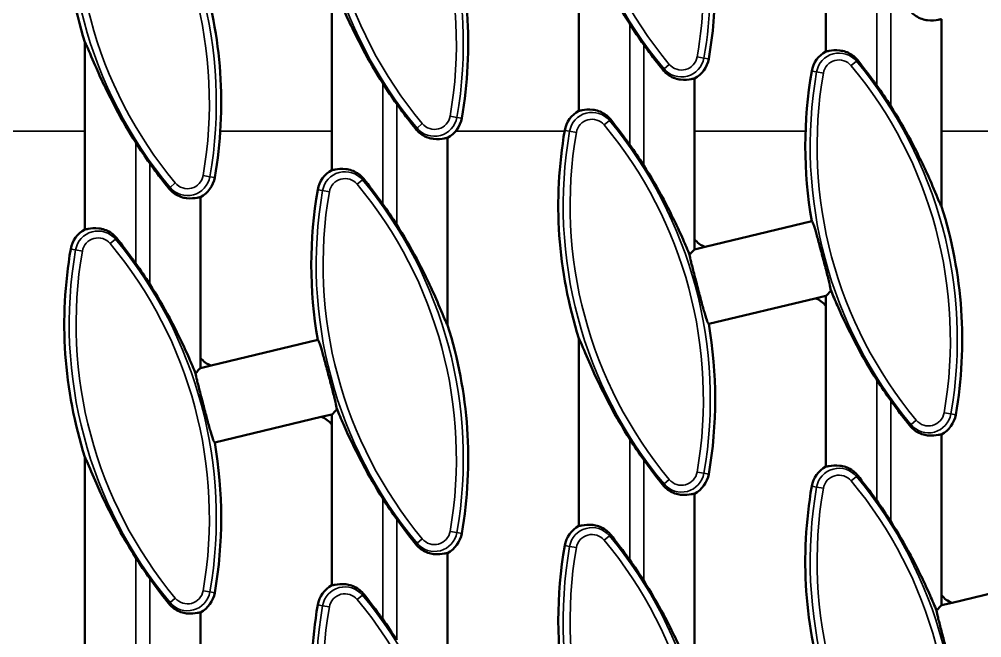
# Model space of a CAD drawing. Header units: millimetres. Extents: x 0 to 4362, y -130 to 2100.
# Drawn here: x 2312.5 to 2451.7, y 841.6 to 930.9 of the extents above; entities that cross this region are included whole.
import ezdxf

# ---------------------------------------------------------------- set-up
doc = ezdxf.new("R2010")
doc.units = ezdxf.units.MM
doc.header["$LTSCALE"] = 5
doc.layers.add('Sichtbar (ISO)', color=7, linetype='Continuous', lineweight=50)
doc.layers.add('Sichtbar schmal (ISO)', color=7, linetype='Continuous', lineweight=35)

msp = doc.modelspace()

# ---------------------------------------------------------------- linework, layer by layer
at = {"layer": 'Sichtbar (ISO)'}
for p, q in [((2393.45, 944.786), (2393.45, 917.719)), ((2357.736, 936.215), (2357.736, 909.148)), ((2429.164, 935.53), (2429.164, 926.29)), ((2445.878, 903.873), (2445.878, 930.94)), ((2322.021, 927.643), (2322.021, 900.576)), ((2410.164, 899.173), (2410.164, 922.368)), ((2374.45, 886.73), (2374.45, 913.797)), ((2338.736, 882.03), (2338.736, 905.226)), ((2411.702, 898.051), (2427.113, 901.75)), ((2410.164, 897.682), (2410.164, 899.173)), ((2410.164, 897.682), (2411.702, 898.051)), ((2429.164, 890.977), (2427.626, 890.607)), ((2429.164, 890.977), (2429.164, 889.486)), ((2427.626, 890.607), (2412.215, 886.909)), ((2429.164, 889.486), (2429.164, 866.29)), ((2340.274, 880.908), (2355.685, 884.607)), ((2393.45, 884.786), (2393.45, 857.719)), ((2338.736, 880.539), (2338.736, 882.03)), ((2338.736, 880.539), (2340.274, 880.908)), ((2356.197, 873.465), (2340.786, 869.766)), ((2357.736, 873.834), (2356.197, 873.465)), ((2357.736, 873.834), (2357.736, 872.343)), ((2357.736, 872.343), (2357.736, 849.148)), ((2445.878, 847.744), (2445.878, 870.94)), ((2322.021, 867.643), (2322.021, 840.576)), ((2410.164, 835.301), (2410.164, 862.368)), ((2374.45, 830.601), (2374.45, 853.797)), ((2447.417, 846.623), (2462.828, 850.321)), ((2445.878, 846.254), (2445.878, 847.744)), ((2445.878, 846.254), (2447.417, 846.623)), ((2338.736, 818.158), (2338.736, 845.226))]:
    msp.add_line(p, q, dxfattribs=at)
for centre, radius, start, end in [((2382.604, 946.895), 63.568, 170.18516, 197.6286), ((2313.867, 927.478), 63.568, 350.18516, 17.6286), ((2278.153, 918.907), 63.568, 350.18516, 17.6286), ((2349.581, 936.05), 63.568, 350.18516, 0.03639), ((2454.033, 964.038), 63.043, 212.39092, 215.6676), ((2431.051, 922.763), 4, 118.14254, 170.18516), ((2408.278, 925.896), 4, 298.14254, 350.18516), ((2489.747, 912.609), 63.568, 170.18516, 189.83578), ((2418.319, 955.466), 63.043, 212.39092, 215.6676), ((2385.296, 884.621), 63.043, 32.39092, 35.6676), ((2395.337, 914.192), 4, 118.14254, 170.18516), ((2372.563, 917.324), 4, 298.14254, 350.18516), ((2454.033, 904.038), 63.568, 170.18516, 197.6286), ((2382.604, 946.895), 63.043, 212.39092, 215.6676), ((2349.581, 876.05), 63.043, 32.39092, 35.6676), ((2359.622, 905.62), 4, 118.14254, 170.18516), ((2336.849, 908.753), 4, 298.14254, 350.18516), ((2418.319, 895.466), 63.568, 170.18516, 189.83578), ((2313.867, 867.478), 63.043, 32.39092, 35.6676), ((2385.296, 884.621), 63.568, 350.18516, 17.6286), ((2323.908, 897.049), 4, 118.14254, 170.18516), ((2382.604, 886.895), 63.568, 170.18516, 197.6286), ((2278.153, 858.907), 63.043, 32.39092, 35.6676), ((2313.867, 867.478), 63.568, 350.18516, 17.6286), ((2349.581, 876.05), 63.568, 350.18516, 9.83578), ((2489.747, 912.609), 63.043, 212.39092, 215.6676), ((2443.992, 874.467), 4, 298.14254, 350.18516), ((2454.033, 904.038), 63.043, 212.39092, 215.6676), ((2278.153, 858.907), 63.568, 350.18516, 9.83578), ((2431.051, 862.763), 4, 118.14254, 170.18516), ((2408.278, 865.896), 4, 298.14254, 350.18516), ((2489.747, 852.609), 63.568, 170.18516, 197.6286), ((2418.319, 895.466), 63.043, 212.39092, 215.6676), ((2385.296, 824.621), 63.043, 32.39092, 35.6676), ((2395.337, 854.192), 4, 118.14254, 170.18516), ((2372.563, 857.324), 4, 298.14254, 350.18516), ((2454.033, 844.038), 63.568, 170.18516, 189.83578), ((2382.604, 886.895), 63.043, 212.39092, 215.6676), ((2349.581, 816.05), 63.043, 32.39092, 35.6676), ((2359.622, 845.62), 4, 118.14254, 170.18516), ((2336.849, 848.753), 4, 298.14254, 350.18516), ((2418.319, 835.466), 63.568, 170.18516, 197.6286), ((2313.867, 807.478), 63.043, 32.39092, 35.6676)]:
    msp.add_arc(centre, radius, start, end, dxfattribs=at)
for centre, major_axis in [((2412.616, 900.919), (-1.864, -2.364)), ((2426.713, 887.74), (1.864, 2.364)), ((2341.187, 883.776), (-1.864, -2.364)), ((2355.284, 870.597), (1.864, 2.364)), ((2448.33, 849.49), (-1.864, -2.364))]:
    msp.add_ellipse(centre, major_axis=major_axis, ratio=0.9964365, start_param=5.9978889, end_param=6.643578, dxfattribs=at)
for points, knots in [([(2400.798, 930.266), (2399.809, 931.826), (2398.819, 933.513), (2396.839, 937.208), (2395.884, 939.222), (2394.617, 942.108), (2394.086, 943.405), (2393.639, 944.412), (2393.549, 944.605), (2393.468, 944.755), (2393.459, 944.771), (2393.45, 944.786)], [5.0571531, 5.0571531, 5.0571531, 5.0571531, 5.5983494, 5.5983494, 6.239433, 6.239433, 6.6427143, 6.6427143, 6.7428645, 6.7428645, 6.7559465, 6.7559465, 6.7559465, 6.7559465]), ([(2365.084, 921.694), (2364.094, 923.254), (2363.105, 924.942), (2361.125, 928.637), (2360.17, 930.651), (2358.903, 933.537), (2358.372, 934.834), (2357.924, 935.841), (2357.835, 936.034), (2357.753, 936.183), (2357.744, 936.2), (2357.736, 936.215)], [5.0571531, 5.0571531, 5.0571531, 5.0571531, 5.5983494, 5.5983494, 6.239433, 6.239433, 6.6427143, 6.6427143, 6.7428645, 6.7428645, 6.7559465, 6.7559465, 6.7559465, 6.7559465]), ([(2445.878, 930.94), (2445.774, 930.935), (2445.613, 930.902), (2445.023, 930.798), (2444.478, 930.722), (2443.611, 930.831), (2443.332, 930.889), (2442.758, 931.084), (2442.465, 931.223), (2441.974, 931.536), (2441.732, 931.727), (2441.436, 932.035), (2441.359, 932.122), (2441.287, 932.212)], [2.82851537, 2.82851537, 2.82851537, 2.82851537, 2.9796104, 2.9796104, 3.24690309, 3.24690309, 3.34987153, 3.34987153, 3.45283997, 3.45283997, 3.54324006, 3.54324006, 3.57659228, 3.57659228, 3.57659228, 3.57659228]), ([(2329.37, 913.123), (2328.38, 914.683), (2327.39, 916.37), (2325.411, 920.066), (2324.456, 922.079), (2323.188, 924.965), (2322.658, 926.262), (2322.21, 927.269), (2322.12, 927.463), (2322.039, 927.612), (2322.03, 927.628), (2322.021, 927.643)], [5.0571531, 5.0571531, 5.0571531, 5.0571531, 5.5983494, 5.5983494, 6.239433, 6.239433, 6.6427143, 6.6427143, 6.7428645, 6.7428645, 6.7559465, 6.7559465, 6.7559465, 6.7559465]), ([(2405.573, 923.641), (2404.807, 924.601), (2404.04, 925.602), (2403.168, 926.791), (2402.992, 927.033), (2402.816, 927.278)], [1.09829535, 1.09829535, 1.09829535, 1.09829535, 1.45268918, 1.45268918, 1.54121651, 1.54121651, 1.54121651, 1.54121651]), ([(2429.164, 926.29), (2429.269, 926.295), (2429.43, 926.328), (2430.02, 926.432), (2430.565, 926.508), (2431.431, 926.399), (2431.711, 926.342), (2432.284, 926.147), (2432.578, 926.007), (2433.069, 925.694), (2433.31, 925.503), (2433.607, 925.196), (2433.683, 925.108), (2433.755, 925.018)], [2.82851537, 2.82851537, 2.82851537, 2.82851537, 2.9796104, 2.9796104, 3.24690309, 3.24690309, 3.34987153, 3.34987153, 3.45283997, 3.45283997, 3.54324006, 3.54324006, 3.57659228, 3.57659228, 3.57659228, 3.57659228]), ([(2433.755, 925.018), (2434.522, 924.057), (2435.288, 923.057), (2436.161, 921.868), (2436.336, 921.626), (2436.513, 921.381)], [1.09829535, 1.09829535, 1.09829535, 1.09829535, 1.45268918, 1.45268918, 1.54121651, 1.54121651, 1.54121651, 1.54121651]), ([(2410.164, 922.368), (2410.06, 922.363), (2409.899, 922.331), (2409.309, 922.227), (2408.763, 922.15), (2407.897, 922.26), (2407.618, 922.317), (2407.044, 922.512), (2406.751, 922.651), (2406.26, 922.965), (2406.018, 923.156), (2405.722, 923.463), (2405.645, 923.551), (2405.573, 923.641)], [2.82851537, 2.82851537, 2.82851537, 2.82851537, 2.9796104, 2.9796104, 3.24690309, 3.24690309, 3.34987153, 3.34987153, 3.45283997, 3.45283997, 3.54324006, 3.54324006, 3.57659228, 3.57659228, 3.57659228, 3.57659228]), ([(2369.859, 915.07), (2369.093, 916.03), (2368.326, 917.03), (2367.453, 918.219), (2367.278, 918.461), (2367.101, 918.707)], [1.09829535, 1.09829535, 1.09829535, 1.09829535, 1.45268918, 1.45268918, 1.54121651, 1.54121651, 1.54121651, 1.54121651]), ([(2393.45, 917.719), (2393.555, 917.724), (2393.716, 917.757), (2394.305, 917.861), (2394.851, 917.937), (2395.717, 917.828), (2395.997, 917.77), (2396.57, 917.575), (2396.863, 917.436), (2397.355, 917.123), (2397.596, 916.932), (2397.892, 916.624), (2397.969, 916.537), (2398.041, 916.446)], [2.82851537, 2.82851537, 2.82851537, 2.82851537, 2.9796104, 2.9796104, 3.24690309, 3.24690309, 3.34987153, 3.34987153, 3.45283997, 3.45283997, 3.54324006, 3.54324006, 3.57659228, 3.57659228, 3.57659228, 3.57659228]), ([(2438.53, 918.393), (2439.52, 916.833), (2440.51, 915.146), (2442.489, 911.45), (2443.444, 909.437), (2444.712, 906.551), (2445.242, 905.254), (2445.69, 904.247), (2445.78, 904.053), (2445.861, 903.904), (2445.87, 903.888), (2445.878, 903.873)], [5.0571531, 5.0571531, 5.0571531, 5.0571531, 5.5983494, 5.5983494, 6.239433, 6.239433, 6.6427143, 6.6427143, 6.7428645, 6.7428645, 6.7559465, 6.7559465, 6.7559465, 6.7559465]), ([(2398.041, 916.446), (2398.807, 915.486), (2399.574, 914.486), (2400.447, 913.297), (2400.622, 913.055), (2400.798, 912.809)], [1.09829535, 1.09829535, 1.09829535, 1.09829535, 1.45268918, 1.45268918, 1.54121651, 1.54121651, 1.54121651, 1.54121651]), ([(2374.45, 913.797), (2374.345, 913.792), (2374.184, 913.759), (2373.595, 913.655), (2373.049, 913.579), (2372.183, 913.688), (2371.903, 913.746), (2371.33, 913.941), (2371.036, 914.08), (2370.545, 914.393), (2370.304, 914.584), (2370.007, 914.892), (2369.931, 914.979), (2369.859, 915.07)], [2.82851537, 2.82851537, 2.82851537, 2.82851537, 2.9796104, 2.9796104, 3.24690309, 3.24690309, 3.34987153, 3.34987153, 3.45283997, 3.45283997, 3.54324006, 3.54324006, 3.57659228, 3.57659228, 3.57659228, 3.57659228]), ([(2334.144, 906.498), (2333.378, 907.459), (2332.612, 908.459), (2331.739, 909.648), (2331.563, 909.89), (2331.387, 910.135)], [1.09829535, 1.09829535, 1.09829535, 1.09829535, 1.45268918, 1.45268918, 1.54121651, 1.54121651, 1.54121651, 1.54121651]), ([(2357.736, 909.148), (2357.84, 909.153), (2358.001, 909.185), (2358.591, 909.289), (2359.137, 909.366), (2360.003, 909.256), (2360.282, 909.199), (2360.856, 909.004), (2361.149, 908.865), (2361.64, 908.551), (2361.882, 908.36), (2362.178, 908.053), (2362.255, 907.965), (2362.327, 907.875)], [2.82851537, 2.82851537, 2.82851537, 2.82851537, 2.9796104, 2.9796104, 3.24690309, 3.24690309, 3.34987153, 3.34987153, 3.45283997, 3.45283997, 3.54324006, 3.54324006, 3.57659228, 3.57659228, 3.57659228, 3.57659228]), ([(2402.816, 909.822), (2403.805, 908.262), (2404.795, 906.574), (2406.775, 902.879), (2407.73, 900.865), (2408.821, 898.381), (2409.153, 897.596), (2409.443, 896.909)], [5.0571531, 5.0571531, 5.0571531, 5.0571531, 5.5983494, 5.5983494, 6.239433, 6.239433, 6.4973987, 6.4973987, 6.4973987, 6.4973987]), ([(2362.327, 907.875), (2363.093, 906.915), (2363.86, 905.914), (2364.732, 904.725), (2364.908, 904.483), (2365.084, 904.238)], [1.09829535, 1.09829535, 1.09829535, 1.09829535, 1.45268918, 1.45268918, 1.54121651, 1.54121651, 1.54121651, 1.54121651]), ([(2338.736, 905.226), (2338.631, 905.22), (2338.47, 905.188), (2337.88, 905.084), (2337.335, 905.007), (2336.469, 905.117), (2336.189, 905.174), (2335.615, 905.369), (2335.322, 905.509), (2334.831, 905.822), (2334.59, 906.013), (2334.293, 906.32), (2334.217, 906.408), (2334.144, 906.498)], [2.82851537, 2.82851537, 2.82851537, 2.82851537, 2.9796104, 2.9796104, 3.24690309, 3.24690309, 3.34987153, 3.34987153, 3.45283997, 3.45283997, 3.54324006, 3.54324006, 3.57659228, 3.57659228, 3.57659228, 3.57659228]), ([(2322.021, 900.576), (2322.126, 900.581), (2322.287, 900.614), (2322.877, 900.718), (2323.422, 900.794), (2324.288, 900.685), (2324.568, 900.627), (2325.142, 900.432), (2325.435, 900.293), (2325.926, 899.98), (2326.167, 899.789), (2326.464, 899.481), (2326.54, 899.394), (2326.613, 899.304)], [2.82851537, 2.82851537, 2.82851537, 2.82851537, 2.9796104, 2.9796104, 3.24690309, 3.24690309, 3.34987153, 3.34987153, 3.45283997, 3.45283997, 3.54324006, 3.54324006, 3.57659228, 3.57659228, 3.57659228, 3.57659228]), ([(2367.101, 901.25), (2368.091, 899.69), (2369.081, 898.003), (2371.061, 894.308), (2372.016, 892.294), (2373.283, 889.408), (2373.814, 888.111), (2374.261, 887.104), (2374.351, 886.911), (2374.432, 886.761), (2374.441, 886.745), (2374.45, 886.73)], [5.0571531, 5.0571531, 5.0571531, 5.0571531, 5.5983494, 5.5983494, 6.239433, 6.239433, 6.6427143, 6.6427143, 6.7428645, 6.7428645, 6.7559465, 6.7559465, 6.7559465, 6.7559465]), ([(2427.113, 901.75), (2427.168, 901.712), (2427.239, 901.59), (2427.429, 901.121), (2427.559, 900.717), (2427.832, 899.781), (2427.994, 899.187), (2428.342, 897.883), (2428.528, 897.174), (2428.879, 895.845), (2429.067, 895.136), (2429.408, 893.828), (2429.561, 893.23), (2429.765, 892.367), (2429.841, 892.018), (2429.885, 891.75)], [1.7192522, 1.7192522, 1.7192522, 1.7192522, 1.8793137, 1.8793137, 2.0858771, 2.0858771, 2.2920372, 2.2920372, 2.4981973, 2.4981973, 2.7044361, 2.7044361, 2.910675, 2.910675, 3.0785664, 3.0785664, 3.0785664, 3.0785664]), ([(2326.613, 899.304), (2327.379, 898.343), (2328.145, 897.343), (2329.018, 896.154), (2329.194, 895.912), (2329.37, 895.666)], [1.09829535, 1.09829535, 1.09829535, 1.09829535, 1.45268918, 1.45268918, 1.54121651, 1.54121651, 1.54121651, 1.54121651]), ([(2409.443, 896.909), (2409.494, 896.972), (2409.543, 897.031), (2409.749, 897.277), (2409.888, 897.431), (2410.064, 897.603), (2410.119, 897.651), (2410.164, 897.682)], [2.43795424, 2.43795424, 2.43795424, 2.43795424, 2.47356168, 2.47356168, 2.59214538, 2.59214538, 2.65998112, 2.65998112, 2.65998112, 2.65998112]), ([(2412.215, 886.909), (2412.16, 886.947), (2412.09, 887.069), (2411.899, 887.538), (2411.77, 887.942), (2411.497, 888.878), (2411.335, 889.472), (2410.987, 890.776), (2410.8, 891.484), (2410.449, 892.814), (2410.262, 893.523), (2409.92, 894.831), (2409.768, 895.429), (2409.563, 896.292), (2409.488, 896.641), (2409.443, 896.909)], [0.0465019, 0.0465019, 0.0465019, 0.0465019, 0.2065634, 0.2065634, 0.4131269, 0.4131269, 0.619287, 0.619287, 0.825447, 0.825447, 1.0316859, 1.0316859, 1.2379247, 1.2379247, 1.4058161, 1.4058161, 1.4058161, 1.4058161]), ([(2331.387, 892.679), (2332.377, 891.119), (2333.367, 889.431), (2335.346, 885.736), (2336.301, 883.723), (2337.392, 881.238), (2337.725, 880.453), (2338.015, 879.766)], [5.0571531, 5.0571531, 5.0571531, 5.0571531, 5.5983494, 5.5983494, 6.239433, 6.239433, 6.4973987, 6.4973987, 6.4973987, 6.4973987]), ([(2429.885, 891.75), (2429.861, 891.72), (2429.837, 891.691), (2429.582, 891.381), (2429.367, 891.143), (2429.202, 891.005), (2429.182, 890.989), (2429.164, 890.977)], [0.7002353, 0.7002353, 0.7002353, 0.7002353, 0.71793965, 0.71793965, 0.89397869, 0.89397869, 0.92025014, 0.92025014, 0.92025014, 0.92025014]), ([(2436.513, 878.837), (2435.523, 880.397), (2434.533, 882.085), (2432.553, 885.78), (2431.599, 887.793), (2430.508, 890.278), (2430.175, 891.063), (2429.885, 891.75)], [5.0571531, 5.0571531, 5.0571531, 5.0571531, 5.5983494, 5.5983494, 6.239433, 6.239433, 6.4973987, 6.4973987, 6.4973987, 6.4973987]), ([(2355.685, 884.607), (2355.74, 884.569), (2355.81, 884.447), (2356.001, 883.978), (2356.13, 883.574), (2356.403, 882.638), (2356.565, 882.044), (2356.913, 880.74), (2357.1, 880.032), (2357.451, 878.702), (2357.638, 877.993), (2357.979, 876.685), (2358.132, 876.087), (2358.337, 875.224), (2358.412, 874.875), (2358.456, 874.607)], [1.7192522, 1.7192522, 1.7192522, 1.7192522, 1.8793137, 1.8793137, 2.0858771, 2.0858771, 2.2920372, 2.2920372, 2.4981973, 2.4981973, 2.7044361, 2.7044361, 2.910675, 2.910675, 3.0785664, 3.0785664, 3.0785664, 3.0785664]), ([(2400.798, 870.266), (2399.809, 871.826), (2398.819, 873.513), (2396.839, 877.208), (2395.884, 879.222), (2394.617, 882.108), (2394.086, 883.405), (2393.639, 884.412), (2393.549, 884.605), (2393.468, 884.755), (2393.459, 884.771), (2393.45, 884.786)], [5.0571531, 5.0571531, 5.0571531, 5.0571531, 5.5983494, 5.5983494, 6.239433, 6.239433, 6.6427143, 6.6427143, 6.7428645, 6.7428645, 6.7559465, 6.7559465, 6.7559465, 6.7559465]), ([(2338.015, 879.766), (2338.071, 879.836), (2338.126, 879.902), (2338.332, 880.148), (2338.468, 880.298), (2338.639, 880.463), (2338.692, 880.509), (2338.736, 880.539)], [2.43992656, 2.43992656, 2.43992656, 2.43992656, 2.47945595, 2.47945595, 2.59585575, 2.59585575, 2.6615408, 2.6615408, 2.6615408, 2.6615408]), ([(2340.786, 869.766), (2340.732, 869.804), (2340.661, 869.926), (2340.471, 870.395), (2340.341, 870.799), (2340.068, 871.735), (2339.906, 872.329), (2339.558, 873.633), (2339.372, 874.342), (2339.021, 875.671), (2338.833, 876.38), (2338.492, 877.688), (2338.339, 878.286), (2338.135, 879.149), (2338.059, 879.498), (2338.015, 879.766)], [0.0465019, 0.0465019, 0.0465019, 0.0465019, 0.2065634, 0.2065634, 0.4131269, 0.4131269, 0.619287, 0.619287, 0.825447, 0.825447, 1.0316859, 1.0316859, 1.2379247, 1.2379247, 1.4058161, 1.4058161, 1.4058161, 1.4058161]), ([(2441.287, 872.212), (2440.521, 873.173), (2439.755, 874.173), (2438.882, 875.362), (2438.706, 875.604), (2438.53, 875.85)], [1.09829535, 1.09829535, 1.09829535, 1.09829535, 1.45268918, 1.45268918, 1.54121651, 1.54121651, 1.54121651, 1.54121651]), ([(2358.456, 874.607), (2358.432, 874.577), (2358.409, 874.548), (2358.154, 874.238), (2357.939, 874), (2357.774, 873.862), (2357.754, 873.847), (2357.736, 873.834)], [0.7002353, 0.7002353, 0.7002353, 0.7002353, 0.71793965, 0.71793965, 0.89397869, 0.89397869, 0.92025014, 0.92025014, 0.92025014, 0.92025014]), ([(2365.084, 861.694), (2364.094, 863.254), (2363.105, 864.942), (2361.125, 868.637), (2360.17, 870.651), (2359.079, 873.135), (2358.747, 873.92), (2358.456, 874.607)], [5.0571531, 5.0571531, 5.0571531, 5.0571531, 5.5983494, 5.5983494, 6.239433, 6.239433, 6.4973987, 6.4973987, 6.4973987, 6.4973987]), ([(2445.878, 870.94), (2445.774, 870.935), (2445.613, 870.902), (2445.023, 870.798), (2444.478, 870.722), (2443.611, 870.831), (2443.332, 870.889), (2442.758, 871.084), (2442.465, 871.223), (2441.974, 871.536), (2441.732, 871.727), (2441.436, 872.035), (2441.359, 872.122), (2441.287, 872.212)], [2.82851537, 2.82851537, 2.82851537, 2.82851537, 2.9796104, 2.9796104, 3.24690309, 3.24690309, 3.34987153, 3.34987153, 3.45283997, 3.45283997, 3.54324006, 3.54324006, 3.57659228, 3.57659228, 3.57659228, 3.57659228]), ([(2329.37, 853.123), (2328.38, 854.683), (2327.39, 856.37), (2325.411, 860.066), (2324.456, 862.079), (2323.188, 864.965), (2322.658, 866.262), (2322.21, 867.269), (2322.12, 867.463), (2322.039, 867.612), (2322.03, 867.628), (2322.021, 867.643)], [5.0571531, 5.0571531, 5.0571531, 5.0571531, 5.5983494, 5.5983494, 6.239433, 6.239433, 6.6427143, 6.6427143, 6.7428645, 6.7428645, 6.7559465, 6.7559465, 6.7559465, 6.7559465]), ([(2405.573, 863.641), (2404.807, 864.601), (2404.04, 865.602), (2403.168, 866.791), (2402.992, 867.033), (2402.816, 867.278)], [1.09829535, 1.09829535, 1.09829535, 1.09829535, 1.45268918, 1.45268918, 1.54121651, 1.54121651, 1.54121651, 1.54121651]), ([(2429.164, 866.29), (2429.269, 866.295), (2429.43, 866.328), (2430.02, 866.432), (2430.565, 866.508), (2431.431, 866.399), (2431.711, 866.342), (2432.284, 866.147), (2432.578, 866.007), (2433.069, 865.694), (2433.31, 865.503), (2433.607, 865.196), (2433.683, 865.108), (2433.755, 865.018)], [2.82851537, 2.82851537, 2.82851537, 2.82851537, 2.9796104, 2.9796104, 3.24690309, 3.24690309, 3.34987153, 3.34987153, 3.45283997, 3.45283997, 3.54324006, 3.54324006, 3.57659228, 3.57659228, 3.57659228, 3.57659228]), ([(2433.755, 865.018), (2434.522, 864.057), (2435.288, 863.057), (2436.161, 861.868), (2436.336, 861.626), (2436.513, 861.381)], [1.09829535, 1.09829535, 1.09829535, 1.09829535, 1.45268918, 1.45268918, 1.54121651, 1.54121651, 1.54121651, 1.54121651]), ([(2410.164, 862.368), (2410.06, 862.363), (2409.899, 862.331), (2409.309, 862.227), (2408.763, 862.15), (2407.897, 862.26), (2407.618, 862.317), (2407.044, 862.512), (2406.751, 862.651), (2406.26, 862.965), (2406.018, 863.156), (2405.722, 863.463), (2405.645, 863.551), (2405.573, 863.641)], [2.82851537, 2.82851537, 2.82851537, 2.82851537, 2.9796104, 2.9796104, 3.24690309, 3.24690309, 3.34987153, 3.34987153, 3.45283997, 3.45283997, 3.54324006, 3.54324006, 3.57659228, 3.57659228, 3.57659228, 3.57659228]), ([(2369.859, 855.07), (2369.093, 856.03), (2368.326, 857.03), (2367.453, 858.219), (2367.278, 858.461), (2367.101, 858.707)], [1.09829535, 1.09829535, 1.09829535, 1.09829535, 1.45268918, 1.45268918, 1.54121651, 1.54121651, 1.54121651, 1.54121651]), ([(2393.45, 857.719), (2393.555, 857.724), (2393.716, 857.757), (2394.305, 857.861), (2394.851, 857.937), (2395.717, 857.828), (2395.997, 857.77), (2396.57, 857.575), (2396.863, 857.436), (2397.355, 857.123), (2397.596, 856.932), (2397.892, 856.624), (2397.969, 856.537), (2398.041, 856.446)], [2.82851537, 2.82851537, 2.82851537, 2.82851537, 2.9796104, 2.9796104, 3.24690309, 3.24690309, 3.34987153, 3.34987153, 3.45283997, 3.45283997, 3.54324006, 3.54324006, 3.57659228, 3.57659228, 3.57659228, 3.57659228]), ([(2438.53, 858.393), (2439.52, 856.833), (2440.51, 855.146), (2442.489, 851.45), (2443.444, 849.437), (2444.535, 846.952), (2444.868, 846.167), (2445.158, 845.48)], [5.0571531, 5.0571531, 5.0571531, 5.0571531, 5.5983494, 5.5983494, 6.239433, 6.239433, 6.4973987, 6.4973987, 6.4973987, 6.4973987]), ([(2398.041, 856.446), (2398.807, 855.486), (2399.574, 854.486), (2400.447, 853.297), (2400.622, 853.055), (2400.798, 852.809)], [1.09829535, 1.09829535, 1.09829535, 1.09829535, 1.45268918, 1.45268918, 1.54121651, 1.54121651, 1.54121651, 1.54121651]), ([(2374.45, 853.797), (2374.345, 853.792), (2374.184, 853.759), (2373.595, 853.655), (2373.049, 853.579), (2372.183, 853.688), (2371.903, 853.746), (2371.33, 853.941), (2371.036, 854.08), (2370.545, 854.393), (2370.304, 854.584), (2370.007, 854.892), (2369.931, 854.979), (2369.859, 855.07)], [2.82851537, 2.82851537, 2.82851537, 2.82851537, 2.9796104, 2.9796104, 3.24690309, 3.24690309, 3.34987153, 3.34987153, 3.45283997, 3.45283997, 3.54324006, 3.54324006, 3.57659228, 3.57659228, 3.57659228, 3.57659228]), ([(2334.144, 846.498), (2333.378, 847.459), (2332.612, 848.459), (2331.739, 849.648), (2331.563, 849.89), (2331.387, 850.135)], [1.09829535, 1.09829535, 1.09829535, 1.09829535, 1.45268918, 1.45268918, 1.54121651, 1.54121651, 1.54121651, 1.54121651]), ([(2357.736, 849.148), (2357.84, 849.153), (2358.001, 849.185), (2358.591, 849.289), (2359.137, 849.366), (2360.003, 849.256), (2360.282, 849.199), (2360.856, 849.004), (2361.149, 848.865), (2361.64, 848.551), (2361.882, 848.36), (2362.178, 848.053), (2362.255, 847.965), (2362.327, 847.875)], [2.82851537, 2.82851537, 2.82851537, 2.82851537, 2.9796104, 2.9796104, 3.24690309, 3.24690309, 3.34987153, 3.34987153, 3.45283997, 3.45283997, 3.54324006, 3.54324006, 3.57659228, 3.57659228, 3.57659228, 3.57659228]), ([(2402.816, 849.822), (2403.805, 848.262), (2404.795, 846.574), (2406.775, 842.879), (2407.73, 840.865), (2408.997, 837.979), (2409.528, 836.682), (2409.976, 835.675), (2410.065, 835.482), (2410.146, 835.333), (2410.155, 835.316), (2410.164, 835.301)], [5.0571531, 5.0571531, 5.0571531, 5.0571531, 5.5983494, 5.5983494, 6.239433, 6.239433, 6.6427143, 6.6427143, 6.7428645, 6.7428645, 6.7559465, 6.7559465, 6.7559465, 6.7559465]), ([(2362.327, 847.875), (2363.093, 846.915), (2363.86, 845.914), (2364.732, 844.725), (2364.908, 844.483), (2365.084, 844.238)], [1.09829535, 1.09829535, 1.09829535, 1.09829535, 1.45268918, 1.45268918, 1.54121651, 1.54121651, 1.54121651, 1.54121651]), ([(2338.736, 845.226), (2338.631, 845.22), (2338.47, 845.188), (2337.88, 845.084), (2337.335, 845.007), (2336.469, 845.117), (2336.189, 845.174), (2335.615, 845.369), (2335.322, 845.509), (2334.831, 845.822), (2334.59, 846.013), (2334.293, 846.32), (2334.217, 846.408), (2334.144, 846.498)], [2.82851537, 2.82851537, 2.82851537, 2.82851537, 2.9796104, 2.9796104, 3.24690309, 3.24690309, 3.34987153, 3.34987153, 3.45283997, 3.45283997, 3.54324006, 3.54324006, 3.57659228, 3.57659228, 3.57659228, 3.57659228]), ([(2445.158, 845.48), (2445.208, 845.543), (2445.258, 845.603), (2445.463, 845.849), (2445.603, 846.003), (2445.778, 846.174), (2445.833, 846.222), (2445.878, 846.254)], [2.43795424, 2.43795424, 2.43795424, 2.43795424, 2.47356168, 2.47356168, 2.59214538, 2.59214538, 2.65998112, 2.65998112, 2.65998112, 2.65998112]), ([(2447.929, 835.48), (2447.874, 835.518), (2447.804, 835.64), (2447.613, 836.109), (2447.484, 836.513), (2447.211, 837.449), (2447.049, 838.044), (2446.701, 839.347), (2446.514, 840.056), (2446.164, 841.385), (2445.976, 842.094), (2445.635, 843.402), (2445.482, 844.001), (2445.278, 844.863), (2445.202, 845.213), (2445.158, 845.48)], [0.0465019, 0.0465019, 0.0465019, 0.0465019, 0.2065634, 0.2065634, 0.4131269, 0.4131269, 0.619287, 0.619287, 0.825447, 0.825447, 1.0316859, 1.0316859, 1.2379247, 1.2379247, 1.4058161, 1.4058161, 1.4058161, 1.4058161])]:
    msp.add_open_spline(points, degree=3, knots=knots, dxfattribs=at)
at = {"layer": 'Sichtbar schmal (ISO)'}
for p, q in [((2436.513, 921.381), (2436.513, 937.073)), ((2438.53, 935.85), (2438.53, 918.393)), ((2400.798, 912.809), (2400.798, 930.266)), ((2402.816, 927.278), (2402.816, 909.822)), ((2410.54, 925.504), (2411.522, 925.334)), ((2406.514, 924.425), (2405.749, 923.787)), ((2412.219, 925.214), (2411.522, 925.334)), ((2433.58, 924.871), (2432.815, 924.234)), ((2433.755, 925.018), (2433.58, 924.871)), ((2405.573, 923.641), (2405.749, 923.787)), ((2427.109, 923.445), (2427.807, 923.325)), ((2427.807, 923.325), (2428.788, 923.155)), ((2365.084, 904.238), (2365.084, 921.694)), ((2367.101, 918.707), (2367.101, 901.25)), ((2370.799, 915.854), (2370.034, 915.216)), ((2374.826, 916.933), (2375.808, 916.763)), ((2376.505, 916.642), (2375.808, 916.763)), ((2397.866, 916.3), (2397.1, 915.662)), ((2398.041, 916.446), (2397.866, 916.3)), ((2322.021, 914.757), (2305.853, 914.757)), ((2357.736, 914.757), (2341.585, 914.757)), ((2369.859, 915.07), (2370.034, 915.216)), ((2391.375, 914.757), (2375.631, 914.757)), ((2391.395, 914.874), (2392.092, 914.753)), ((2392.092, 914.753), (2393.074, 914.583)), ((2426.215, 914.757), (2410.164, 914.757)), ((2462.219, 914.757), (2445.878, 914.757)), ((2329.37, 895.666), (2329.37, 913.123)), ((2331.387, 910.135), (2331.387, 892.679)), ((2339.112, 908.361), (2340.093, 908.191)), ((2340.79, 908.071), (2340.093, 908.191)), ((2362.151, 907.729), (2361.386, 907.091)), ((2362.327, 907.875), (2362.151, 907.729)), ((2334.144, 906.498), (2334.32, 906.645)), ((2335.085, 907.282), (2334.32, 906.645)), ((2355.681, 906.302), (2356.378, 906.182)), ((2356.378, 906.182), (2357.36, 906.012)), ((2326.437, 899.157), (2325.672, 898.519)), ((2326.613, 899.304), (2326.437, 899.157)), ((2319.967, 897.731), (2320.664, 897.61)), ((2320.664, 897.61), (2321.645, 897.44)), ((2436.513, 861.381), (2436.513, 878.837)), ((2438.53, 875.85), (2438.53, 858.393)), ((2446.254, 874.076), (2447.236, 873.906)), ((2442.228, 872.997), (2441.463, 872.359)), ((2447.933, 873.785), (2447.236, 873.906)), ((2441.287, 872.212), (2441.463, 872.359)), ((2400.798, 852.809), (2400.798, 870.266)), ((2402.816, 867.278), (2402.816, 849.822)), ((2406.514, 864.425), (2405.749, 863.787)), ((2410.54, 865.504), (2411.522, 865.334)), ((2412.219, 865.214), (2411.522, 865.334)), ((2433.58, 864.871), (2432.815, 864.234)), ((2433.755, 865.018), (2433.58, 864.871)), ((2405.573, 863.641), (2405.749, 863.787)), ((2427.109, 863.445), (2427.807, 863.325)), ((2427.807, 863.325), (2428.788, 863.155)), ((2365.084, 844.238), (2365.084, 861.694)), ((2367.101, 858.707), (2367.101, 841.25)), ((2374.826, 856.933), (2375.808, 856.763)), ((2376.505, 856.642), (2375.808, 856.763)), ((2397.866, 856.3), (2397.1, 855.662)), ((2398.041, 856.446), (2397.866, 856.3)), ((2369.859, 855.07), (2370.034, 855.216)), ((2370.799, 855.854), (2370.034, 855.216)), ((2391.395, 854.874), (2392.092, 854.753)), ((2392.092, 854.753), (2393.074, 854.583)), ((2329.37, 835.666), (2329.37, 853.123)), ((2331.387, 850.135), (2331.387, 832.679)), ((2339.112, 848.361), (2340.093, 848.191)), ((2340.79, 848.071), (2340.093, 848.191)), ((2362.151, 847.729), (2361.386, 847.091)), ((2362.327, 847.875), (2362.151, 847.729)), ((2334.144, 846.498), (2334.32, 846.645)), ((2335.085, 847.282), (2334.32, 846.645)), ((2355.681, 846.302), (2356.378, 846.182)), ((2356.378, 846.182), (2357.36, 846.012))]:
    msp.add_line(p, q, dxfattribs=at)
for centre, radius, start, end in [((2454.033, 964.038), 62.861, 170.18516, 219.81484), ((2454.033, 964.038), 61.864, 170.18516, 219.81484), ((2313.867, 927.478), 62.861, 350.18516, 39.81484), ((2418.319, 955.466), 62.861, 170.18516, 219.81484), ((2418.319, 955.466), 61.864, 170.18516, 219.81484), ((2313.867, 927.478), 61.864, 350.18516, 39.81484), ((2278.153, 918.907), 62.861, 350.18516, 39.81484), ((2382.604, 946.895), 62.861, 170.18516, 219.81484), ((2278.153, 918.907), 61.864, 350.18516, 39.81484), ((2382.604, 946.895), 61.864, 170.18516, 219.81484), ((2349.581, 936.05), 61.864, 350.18516, 6.96257), ((2349.581, 936.05), 62.861, 350.18516, 6.85954), ((2408.278, 925.896), 2.296, 219.81484, 350.18516), ((2431.051, 922.763), 3.292, 39.81484, 170.18516), ((2408.278, 925.896), 3.292, 219.81484, 350.18516), ((2431.051, 922.763), 2.296, 39.81484, 170.18516), ((2385.296, 884.621), 61.864, 350.18516, 39.81484), ((2385.296, 884.621), 62.861, 350.18516, 39.81484), ((2489.747, 912.609), 62.861, 170.18516, 219.81484), ((2489.747, 912.609), 61.864, 170.18516, 219.81484), ((2395.337, 914.192), 3.292, 39.81484, 170.18516), ((2372.563, 917.324), 3.292, 219.81484, 350.18516), ((2372.563, 917.324), 2.296, 219.81484, 350.18516), ((2395.337, 914.192), 2.296, 39.81484, 170.18516), ((2349.581, 876.05), 62.861, 350.18516, 39.81484), ((2454.033, 904.038), 62.861, 170.18516, 219.81484), ((2454.033, 904.038), 61.864, 170.18516, 219.81484), ((2349.581, 876.05), 61.864, 350.18516, 39.81484), ((2359.622, 905.62), 3.292, 39.81484, 170.18516), ((2336.849, 908.753), 3.292, 219.81484, 350.18516), ((2336.849, 908.753), 2.296, 219.81484, 350.18516), ((2359.622, 905.62), 2.296, 39.81484, 170.18516), ((2313.867, 867.478), 62.861, 350.18516, 39.81484), ((2418.319, 895.466), 62.861, 170.18516, 219.81484), ((2418.319, 895.466), 61.864, 170.18516, 219.81484), ((2313.867, 867.478), 61.864, 350.18516, 39.81484), ((2323.908, 897.049), 3.292, 39.81484, 170.18516), ((2323.908, 897.049), 2.296, 39.81484, 170.18516), ((2278.153, 858.907), 62.861, 350.18516, 39.81484), ((2278.153, 858.907), 61.864, 350.18516, 39.81484), ((2382.604, 886.895), 62.861, 170.18516, 219.81484), ((2382.604, 886.895), 61.864, 170.18516, 219.81484), ((2443.992, 874.467), 2.296, 219.81484, 350.18516), ((2443.992, 874.467), 3.292, 219.81484, 350.18516), ((2431.051, 862.763), 3.292, 39.81484, 170.18516), ((2408.278, 865.896), 3.292, 219.81484, 350.18516), ((2408.278, 865.896), 2.296, 219.81484, 350.18516), ((2431.051, 862.763), 2.296, 39.81484, 170.18516), ((2385.296, 824.621), 62.861, 350.18516, 39.81484), ((2489.747, 852.609), 62.861, 170.18516, 219.81484), ((2489.747, 852.609), 61.864, 170.18516, 219.81484), ((2385.296, 824.621), 61.864, 350.18516, 39.81484), ((2395.337, 854.192), 3.292, 39.81484, 170.18516), ((2372.563, 857.324), 3.292, 219.81484, 350.18516), ((2372.563, 857.324), 2.296, 219.81484, 350.18516), ((2395.337, 854.192), 2.296, 39.81484, 170.18516), ((2349.581, 816.05), 62.861, 350.18516, 39.81484), ((2454.033, 844.038), 62.861, 170.18516, 219.81484), ((2454.033, 844.038), 61.864, 170.18516, 219.81484), ((2349.581, 816.05), 61.864, 350.18516, 39.81484), ((2336.849, 848.753), 3.292, 219.81484, 350.18516), ((2336.849, 848.753), 2.296, 219.81484, 350.18516), ((2359.622, 845.62), 3.292, 39.81484, 170.18516), ((2359.622, 845.62), 2.296, 39.81484, 170.18516), ((2313.867, 807.478), 62.861, 350.18516, 39.81484), ((2418.319, 835.466), 62.861, 170.18516, 219.81484), ((2313.867, 807.478), 61.864, 350.18516, 39.81484), ((2418.319, 835.466), 61.864, 170.18516, 219.81484)]:
    msp.add_arc(centre, radius, start, end, dxfattribs=at)

doc.saveas('drawing.dxf')
